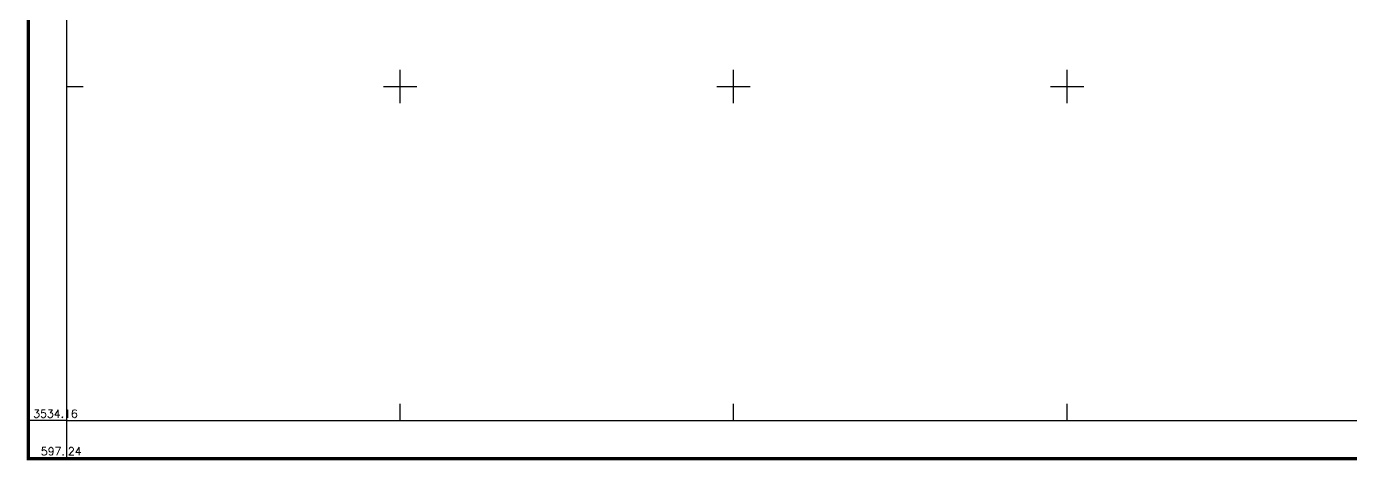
# Model space of a CAD drawing. Extents: x 597216 to 598008, y 3534032 to 3534588.
# Drawn here: x 597235.5 to 597434, y 3534152.3 to 3534217.3 of the extents above; entities that cross this region are included whole.
import ezdxf
from ezdxf.enums import TextEntityAlignment as Align

# ---------------------------------------------------------------- set-up
doc = ezdxf.new("R2010")
doc.units = 0
doc.layers.add('TK', color=7, linetype='CONTINUOUS')
doc.styles.add('HZ', font='rs.shx', dxfattribs={"width": 0.8, "bigfont": 'hztxt.shx'})

msp = doc.modelspace()

# ---------------------------------------------------------------- linework, layer by layer
at = {"layer": 'TK', "linetype": 'Continuous'}
for p, q in [((597291.53, 3534205.82), (597291.53, 3534210.82)), ((597341.53, 3534205.82), (597341.53, 3534210.82)), ((597391.53, 3534205.82), (597391.53, 3534210.82)), ((597241.53, 3534208.32), (597244.03, 3534208.32)), ((597289.03, 3534208.32), (597294.03, 3534208.32)), ((597339.03, 3534208.32), (597344.03, 3534208.32)), ((597389.03, 3534208.32), (597394.03, 3534208.32)), ((597291.53, 3534158.32), (597291.53, 3534160.82)), ((597341.53, 3534158.32), (597341.53, 3534160.82)), ((597391.53, 3534158.32), (597391.53, 3534160.82)), ((597241.53, 3534158.32), (597236.03, 3534158.32)), ((597241.53, 3534158.32), (597241.53, 3534152.82))]:
    msp.add_line(p, q, dxfattribs=at)
at = {"layer": 'TK', "linetype": 'Continuous', "const_width": 0.5, "flags": 128}
msp.add_lwpolyline([(597235.78, 3534152.57), (597751.02, 3534152.57), (597751.02, 3534564.11), (597235.78, 3534564.11)], close=True, dxfattribs=at)
at = {"layer": 'TK', "linetype": 'Continuous', "flags": 128}
for points in [[(597241.53, 3534158.32), (597744.34, 3534158.32), (597745.27, 3534558.36), (597241.53, 3534559.29)], [(597241.53, 3534158.32), (597745.27, 3534158.32), (597745.27, 3534558.36), (597241.53, 3534558.36)]]:
    msp.add_lwpolyline(points, close=True, dxfattribs=at)

# ---------------------------------------------------------------- texts
at = {"layer": 'TK', "linetype": 'Continuous', "style": 'HZ'}
for s, p in [('3534.16', (597236.53, 3534159.32)), ('24', (597241.73, 3534153.69))]:
    msp.add_text(s, height=1.2, dxfattribs=at).set_placement(p, align=Align.MIDDLE_LEFT)
msp.add_text('597.', height=1.2, dxfattribs=at).set_placement((597241.28, 3534153.69), align=Align.MIDDLE_RIGHT)

doc.saveas('drawing.dxf')
